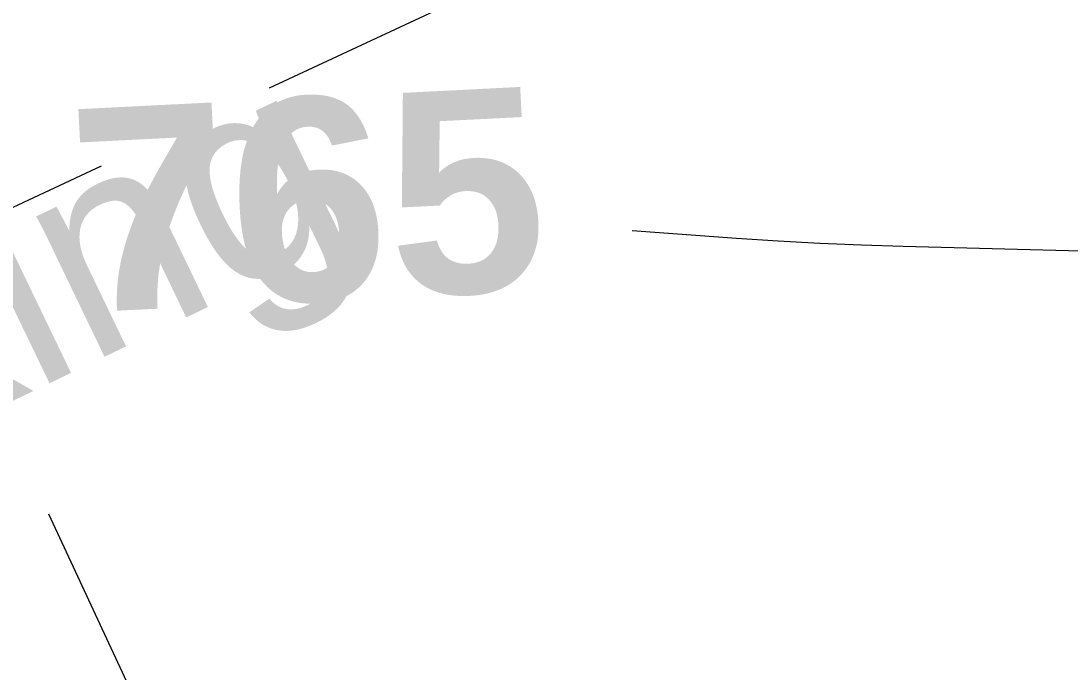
# Model space of a CAD drawing. Extents: x 2498567 to 2501210, y 7092229 to 7094464.
# Drawn here: x 2499594.76 to 2499619.53, y 7092887.81 to 7092903.19 of the extents above; entities that cross this region are included whole.
import ezdxf

# ---------------------------------------------------------------- set-up
doc = ezdxf.new("R2010")
doc.units = 0
doc.header["$MEASUREMENT"] = 0
doc.linetypes.add('HIDDEN', pattern=[0.375, 0.25, -0.125])
doc.layers.add('2', color=7, linetype='Continuous', lineweight=0)
doc.layers.add('Level 31', color=254, linetype='Continuous', lineweight=0)
doc.layers.add('GRID', color=254, linetype='HIDDEN')
doc.styles.add('MONOTXT', font='monotxt.shx')
doc.styles.get("Standard").update_dxf_attribs({"font": 'ARIALBD.TTF'})

msp = doc.modelspace()

# ---------------------------------------------------------------- linework, layer by layer
at = {"layer": 'GRID', "color": 252, "linetype": 'HIDDEN', "lineweight": 0, "ltscale": 35}
for p, q in [((2499190.507, 7093759.913), (2499711.655, 7092642.24)), ((2499017.754, 7092629.832), (2500997.382, 7093552.89))]:
    msp.add_line(p, q, dxfattribs=at)
at = {"layer": 'Level 31', "color": 35, "linetype": 'Continuous', "lineweight": 13}
for p, q in [((2499609.189, 7092898.241), (2499611.656, 7092898.062)), ((2499611.656, 7092898.062), (2499612.638, 7092897.997)), ((2499612.638, 7092897.997), (2499613.622, 7092897.943)), ((2499613.622, 7092897.943), (2499614.605, 7092897.9)), ((2499614.605, 7092897.9), (2499615.59, 7092897.869)), ((2499615.59, 7092897.869), (2499620.734, 7092897.736))]:
    msp.add_line(p, q, dxfattribs=at)

# ---------------------------------------------------------------- texts
at = {"layer": '2', "color": 7, "linetype": 'Continuous', "lineweight": 0, "insert": (2499563.068, 7092884.38), "char_height": 4.8, "attachment_point": 1, "rotation": 25.7072, "line_spacing_factor": 0.722892, "style": 'MONOTXT'}
msp.add_mtext('\\FWORKING.shx;Paved Parking', dxfattribs=at)
at = {"layer": 'Level 31', "color": 35}
msp.add_text('765', height=4.8, rotation=2.8774, dxfattribs=at).set_placement((2499596.069, 7092896.299))

doc.saveas('drawing.dxf')
